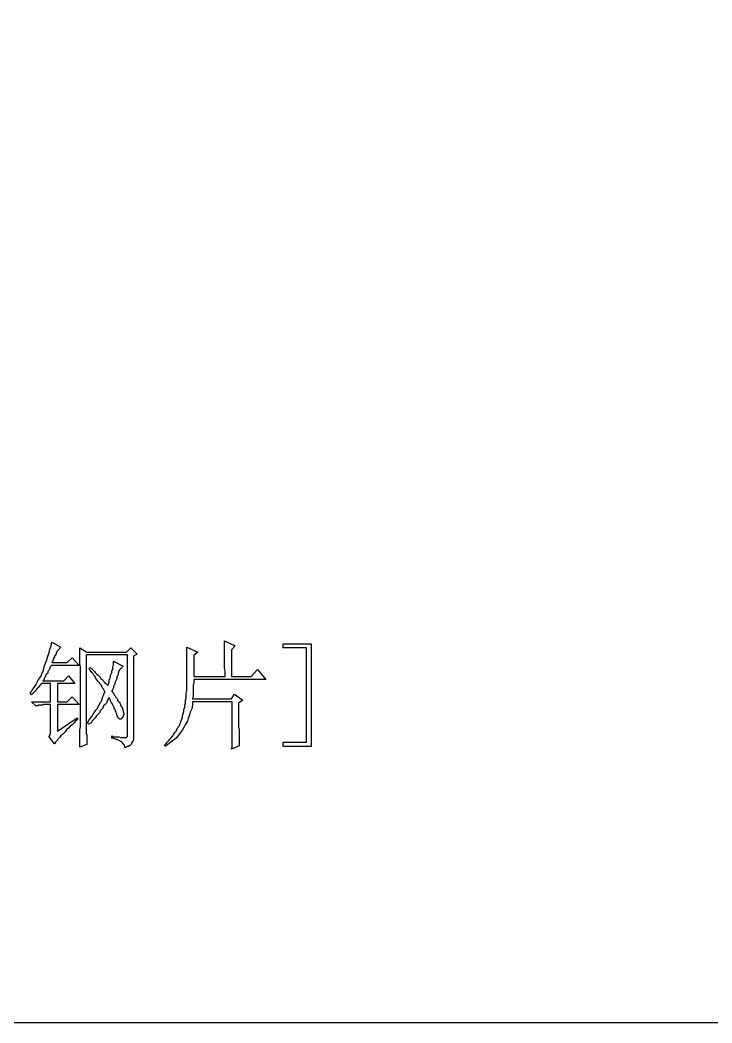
# Model space of a CAD drawing. Extents: x -190 to 190, y -140 to 140.
# Drawn here: x -116.34 to -91.2, y -140 to -103.57 of the extents above; entities that cross this region are included whole.
import ezdxf

# ---------------------------------------------------------------- set-up
doc = ezdxf.new("R2010")
doc.units = 0
doc.header["$MEASUREMENT"] = 0
doc.layers.get('0').update_dxf_attribs({"linetype": 'CONTINUOUS'})

msp = doc.modelspace()

# ---------------------------------------------------------------- linework, layer by layer
msp.add_lwpolyline([(-64.875, -140), (-189, -140), (-189, -140, -0.414214), (-190, -139), (-190, -139), (-190, -0.25)], format="xyb")
for points in [[(-114.978994, -129.398008), (-114.267998, -128.915), (-114.267998, -128.915), (-114.242998, -128.966006), (-114.242998, -128.966006), (-114.318994, -129.042002), (-114.318994, -129.042002), (-114.37, -129.093008), (-114.37, -129.093008), (-114.445996, -129.169004), (-114.445996, -129.169004), (-114.522002, -129.21999), (-114.522002, -129.21999), (-114.572998, -129.296006), (-114.572998, -129.296006), (-114.648994, -129.346992), (-114.648994, -129.346992), (-114.7, -129.423008), (-114.7, -129.423008), (-114.751006, -129.474004), (-114.751006, -129.474004), (-114.802002, -129.52501), (-114.802002, -129.52501), (-114.851992, -129.575996), (-114.851992, -129.575996), (-114.903008, -129.626006), (-114.903008, -129.626006), (-114.954004, -129.677002), (-114.954004, -129.677002), (-114.978994, -129.728008), (-114.978994, -129.728008), (-115.03, -129.778994), (-115.03, -129.778994), (-115.055996, -129.804004), (-115.055996, -129.804004), (-115.080996, -129.85501), (-115.080996, -129.85501), (-115.284004, -129.601006), (-115.284004, -129.601006), (-115.284004, -129.575996), (-115.284004, -129.575996), (-115.259004, -129.575996), (-115.259004, -129.575996), (-115.259004, -129.54999), (-115.259004, -129.54999), (-115.259004, -129.52501), (-115.259004, -129.52501), (-115.232998, -129.499004), (-115.232998, -129.499004), (-115.232998, -129.474004), (-115.232998, -129.474004), (-115.232998, -129.448994), (-115.232998, -129.448994), (-115.232998, -129.423008), (-115.232998, -129.423008), (-115.232998, -129.398008), (-115.232998, -129.398008), (-115.232998, -129.372002), (-115.232998, -129.372002), (-115.232998, -129.346992), (-115.232998, -129.346992), (-115.232998, -128.433008), (-115.232998, -128.433008), (-115.36, -128.433008), (-115.36, -128.433008), (-115.386006, -128.433008), (-115.386006, -128.433008), (-115.410996, -128.433008), (-115.410996, -128.433008), (-115.437002, -128.433008), (-115.437002, -128.433008), (-115.462002, -128.433008), (-115.462002, -128.433008), (-115.487002, -128.433008), (-115.487002, -128.433008), (-115.512998, -128.457998), (-115.512998, -128.457998), (-115.537998, -128.457998), (-115.537998, -128.457998), (-115.564004, -128.457998), (-115.564004, -128.457998), (-115.589004, -128.457998), (-115.589004, -128.457998), (-115.613994, -128.457998), (-115.613994, -128.457998), (-115.64, -128.457998), (-115.64, -128.457998), (-115.665, -128.457998), (-115.665, -128.457998), (-115.690996, -128.482998), (-115.690996, -128.482998), (-115.716006, -128.482998), (-115.716006, -128.482998), (-115.740996, -128.482998), (-115.740996, -128.482998), (-115.767002, -128.482998), (-115.767002, -128.482998), (-115.919004, -128.331006), (-115.919004, -128.331006), (-115.232998, -128.331006), (-115.232998, -128.331006), (-115.232998, -127.671006), (-115.232998, -127.671006), (-115.564004, -127.671006), (-115.564004, -127.671006), (-115.589004, -127.695996), (-115.589004, -127.695996), (-115.589004, -127.720996), (-115.589004, -127.720996), (-115.613994, -127.747002), (-115.613994, -127.747002), (-115.64, -127.772002), (-115.64, -127.772002), (-115.665, -127.798008), (-115.665, -127.798008), (-115.690996, -127.822998), (-115.690996, -127.822998), (-115.716006, -127.847998), (-115.716006, -127.847998), (-115.740996, -127.874004), (-115.740996, -127.874004), (-115.740996, -127.899004), (-115.740996, -127.899004), (-115.767002, -127.92499), (-115.767002, -127.92499), (-115.792002, -127.95), (-115.792002, -127.95), (-115.817998, -127.975), (-115.817998, -127.975), (-115.842998, -128.001006), (-115.842998, -128.001006), (-115.867998, -128.025996), (-115.867998, -128.025996), (-115.893994, -128.051992), (-115.893994, -128.051992), (-115.919004, -128.077002), (-115.919004, -128.077002), (-115.97, -128.025996), (-115.97, -128.025996), (-115.893994, -127.92499), (-115.893994, -127.92499), (-115.842998, -127.822998), (-115.842998, -127.822998), (-115.767002, -127.720996), (-115.767002, -127.720996), (-115.716006, -127.62), (-115.716006, -127.62), (-115.665, -127.517998), (-115.665, -127.517998), (-115.589004, -127.417002), (-115.589004, -127.417002), (-115.537998, -127.29), (-115.537998, -127.29), (-115.487002, -127.187998), (-115.487002, -127.187998), (-115.462002, -127.060996), (-115.462002, -127.060996), (-115.410996, -126.934004), (-115.410996, -126.934004), (-115.36, -126.807002), (-115.36, -126.807002), (-115.335, -126.68), (-115.335, -126.68), (-115.284004, -126.552998), (-115.284004, -126.552998), (-115.259004, -126.425996), (-115.259004, -126.425996), (-115.207998, -126.298994), (-115.207998, -126.298994), (-115.183008, -126.172002), (-115.183008, -126.172002), (-114.851992, -126.35), (-114.851992, -126.35), (-114.978994, -126.477002), (-114.978994, -126.477002), (-115.005, -126.502012), (-115.005, -126.502012), (-115.005, -126.527998), (-115.005, -126.527998), (-115.03, -126.552998), (-115.03, -126.552998), (-115.03, -126.578008), (-115.03, -126.578008), (-115.03, -126.604004), (-115.03, -126.604004), (-115.055996, -126.628994), (-115.055996, -126.628994), (-115.055996, -126.655), (-115.055996, -126.655), (-115.080996, -126.68), (-115.080996, -126.68), (-115.080996, -126.70501), (-115.080996, -126.70501), (-115.106006, -126.730996), (-115.106006, -126.730996), (-115.106006, -126.755996), (-115.106006, -126.755996), (-115.131992, -126.782002), (-115.131992, -126.782002), (-115.131992, -126.807002), (-115.131992, -126.807002), (-115.157002, -126.857998), (-115.157002, -126.857998), (-115.157002, -126.882998), (-115.157002, -126.882998), (-115.183008, -126.909004), (-115.183008, -126.909004), (-114.624004, -126.909004), (-114.624004, -126.909004), (-114.445996, -126.730996), (-114.445996, -126.730996), (-114.192002, -127.01), (-114.192002, -127.01), (-115.207998, -127.01), (-115.207998, -127.01), (-115.232998, -127.060996), (-115.232998, -127.060996), (-115.259004, -127.085996), (-115.259004, -127.085996), (-115.259004, -127.137002), (-115.259004, -127.137002), (-115.284004, -127.162988), (-115.284004, -127.162988), (-115.31, -127.212998), (-115.31, -127.212998), (-115.335, -127.239004), (-115.335, -127.239004), (-115.335, -127.29), (-115.335, -127.29), (-115.36, -127.315), (-115.36, -127.315), (-115.386006, -127.34), (-115.386006, -127.34), (-115.410996, -127.390996), (-115.410996, -127.390996), (-115.410996, -127.417002), (-115.410996, -127.417002), (-115.437002, -127.442002), (-115.437002, -127.442002), (-115.462002, -127.492998), (-115.462002, -127.492998), (-115.462002, -127.517998), (-115.462002, -127.517998), (-115.487002, -127.544004), (-115.487002, -127.544004), (-115.512998, -127.569004), (-115.512998, -127.569004), (-114.751006, -127.569004), (-114.751006, -127.569004), (-114.572998, -127.390996), (-114.572998, -127.390996), (-114.344004, -127.671006), (-114.344004, -127.671006), (-114.978994, -127.671006), (-114.978994, -127.671006), (-114.978994, -128.331006), (-114.978994, -128.331006), (-114.624004, -128.331006), (-114.624004, -128.331006), (-114.445996, -128.152998), (-114.445996, -128.152998), (-114.192002, -128.433008), (-114.192002, -128.433008), (-114.978994, -128.433008), (-114.978994, -128.433008), (-114.978994, -129.398008)], [(-114.167002, -129.981992), (-114.167002, -129.88), (-114.167002, -129.88), (-114.167002, -129.778994), (-114.167002, -129.778994), (-114.167002, -129.677002), (-114.167002, -129.677002), (-114.167002, -129.575996), (-114.167002, -129.575996), (-114.167002, -129.474004), (-114.167002, -129.474004), (-114.167002, -129.346992), (-114.167002, -129.346992), (-114.141006, -129.245), (-114.141006, -129.245), (-114.141006, -129.117998), (-114.141006, -129.117998), (-114.141006, -129.016992), (-114.141006, -129.016992), (-114.141006, -128.88999), (-114.141006, -128.88999), (-114.141006, -128.763008), (-114.141006, -128.763008), (-114.141006, -128.661006), (-114.141006, -128.661006), (-114.141006, -128.534004), (-114.141006, -128.534004), (-114.141006, -128.407002), (-114.141006, -128.407002), (-114.141006, -128.28), (-114.141006, -128.28), (-114.141006, -128.128008), (-114.141006, -128.128008), (-114.141006, -128.001006), (-114.141006, -128.001006), (-114.141006, -127.874004), (-114.141006, -127.874004), (-114.141006, -127.747002), (-114.141006, -127.747002), (-114.141006, -127.62), (-114.141006, -127.62), (-114.141006, -127.517998), (-114.141006, -127.517998), (-114.141006, -127.390996), (-114.141006, -127.390996), (-114.141006, -127.29), (-114.141006, -127.29), (-114.141006, -127.162988), (-114.141006, -127.162988), (-114.141006, -127.060996), (-114.141006, -127.060996), (-114.167002, -126.958994), (-114.167002, -126.958994), (-114.167002, -126.857998), (-114.167002, -126.857998), (-114.167002, -126.755996), (-114.167002, -126.755996), (-114.167002, -126.655), (-114.167002, -126.655), (-114.167002, -126.552998), (-114.167002, -126.552998), (-114.167002, -126.450996), (-114.167002, -126.450996), (-114.167002, -126.375), (-114.167002, -126.375), (-113.912998, -126.527998), (-113.912998, -126.527998), (-112.465, -126.527998), (-112.465, -126.527998), (-112.311992, -126.375), (-112.311992, -126.375), (-112.084004, -126.604004), (-112.084004, -126.604004), (-112.210996, -126.68), (-112.210996, -126.68), (-112.210996, -129.601006), (-112.210996, -129.601006), (-112.210996, -129.626006), (-112.210996, -129.626006), (-112.210996, -129.651992), (-112.210996, -129.651992), (-112.210996, -129.677002), (-112.210996, -129.677002), (-112.210996, -129.702998), (-112.210996, -129.702998), (-112.210996, -129.728008), (-112.210996, -129.728008), (-112.235996, -129.752998), (-112.235996, -129.752998), (-112.235996, -129.778994), (-112.235996, -129.778994), (-112.262002, -129.804004), (-112.262002, -129.804004), (-112.262002, -129.83), (-112.262002, -129.83), (-112.287002, -129.83), (-112.287002, -129.83), (-112.287002, -129.85501), (-112.287002, -129.85501), (-112.311992, -129.88), (-112.311992, -129.88), (-112.337998, -129.905996), (-112.337998, -129.905996), (-112.363008, -129.931006), (-112.363008, -129.931006), (-112.388994, -129.931006), (-112.388994, -129.931006), (-112.388994, -129.957002), (-112.388994, -129.957002), (-112.414004, -129.957002), (-112.414004, -129.957002), (-112.439004, -129.957002), (-112.439004, -129.957002), (-112.465, -129.981992), (-112.465, -129.981992), (-112.49, -129.981992), (-112.49, -129.981992), (-112.515996, -130.007002), (-112.515996, -130.007002), (-112.515996, -129.981992), (-112.515996, -129.981992), (-112.540996, -129.931006), (-112.540996, -129.931006), (-112.540996, -129.905996), (-112.540996, -129.905996), (-112.566006, -129.88), (-112.566006, -129.88), (-112.591992, -129.85501), (-112.591992, -129.85501), (-112.617002, -129.83), (-112.617002, -129.83), (-112.643008, -129.804004), (-112.643008, -129.804004), (-112.667998, -129.778994), (-112.667998, -129.778994), (-112.692998, -129.778994), (-112.692998, -129.778994), (-112.719004, -129.752998), (-112.719004, -129.752998), (-112.77, -129.728008), (-112.77, -129.728008), (-112.795, -129.702998), (-112.795, -129.702998), (-112.846006, -129.702998), (-112.846006, -129.702998), (-112.897002, -129.677002), (-112.897002, -129.677002), (-112.947002, -129.651992), (-112.947002, -129.651992), (-112.997998, -129.651992), (-112.997998, -129.651992), (-112.997998, -129.575996), (-112.997998, -129.575996), (-112.947002, -129.601006), (-112.947002, -129.601006), (-112.897002, -129.601006), (-112.897002, -129.601006), (-112.846006, -129.601006), (-112.846006, -129.601006), (-112.795, -129.601006), (-112.795, -129.601006), (-112.77, -129.601006), (-112.77, -129.601006), (-112.744004, -129.601006), (-112.744004, -129.601006), (-112.692998, -129.626006), (-112.692998, -129.626006), (-112.667998, -129.626006), (-112.667998, -129.626006), (-112.643008, -129.626006), (-112.643008, -129.626006), (-112.617002, -129.626006), (-112.617002, -129.626006), (-112.591992, -129.626006), (-112.591992, -129.626006), (-112.566006, -129.626006), (-112.566006, -129.626006), (-112.540996, -129.626006), (-112.540996, -129.626006), (-112.515996, -129.626006), (-112.515996, -129.626006), (-112.49, -129.626006), (-112.49, -129.626006), (-112.465, -129.626006), (-112.465, -129.626006), (-112.465, -129.601006), (-112.465, -129.601006), (-112.439004, -129.601006), (-112.439004, -129.601006), (-112.439004, -129.575996), (-112.439004, -129.575996), (-112.439004, -129.54999), (-112.439004, -129.54999), (-112.439004, -129.52501), (-112.439004, -129.52501), (-112.439004, -126.628994), (-112.439004, -126.628994), (-113.937998, -126.628994), (-113.937998, -126.628994), (-113.937998, -129.322012), (-113.937998, -129.322012), (-113.937998, -129.346992), (-113.937998, -129.346992), (-113.937998, -129.372002), (-113.937998, -129.372002), (-113.937998, -129.398008), (-113.937998, -129.398008), (-113.937998, -129.423008), (-113.937998, -129.423008), (-113.937998, -129.474004), (-113.937998, -129.474004), (-113.937998, -129.499004), (-113.937998, -129.499004), (-113.912998, -129.52501), (-113.912998, -129.52501), (-113.912998, -129.575996), (-113.912998, -129.575996), (-113.912998, -129.601006), (-113.912998, -129.601006), (-113.912998, -129.651992), (-113.912998, -129.651992), (-113.912998, -129.677002), (-113.912998, -129.677002), (-113.912998, -129.728008), (-113.912998, -129.728008), (-113.912998, -129.778994), (-113.912998, -129.778994), (-113.912998, -129.83), (-113.912998, -129.83), (-113.912998, -129.88), (-113.912998, -129.88), (-114.167002, -129.981992)], [(-110.026006, -127.517998), (-110.026006, -127.569004), (-110.026006, -127.569004), (-110.026006, -127.62), (-110.026006, -127.62), (-110.026006, -127.671006), (-110.026006, -127.671006), (-110.051992, -127.720996), (-110.051992, -127.720996), (-110.051992, -127.772002), (-110.051992, -127.772002), (-110.051992, -127.798008), (-110.051992, -127.798008), (-110.051992, -127.847998), (-110.051992, -127.847998), (-110.051992, -127.899004), (-110.051992, -127.899004), (-110.051992, -127.95), (-110.051992, -127.95), (-110.051992, -127.975), (-110.051992, -127.975), (-110.051992, -128.025996), (-110.051992, -128.025996), (-110.051992, -128.077002), (-110.051992, -128.077002), (-110.051992, -128.128008), (-110.051992, -128.128008), (-110.051992, -128.152998), (-110.051992, -128.152998), (-110.077002, -128.204004), (-110.077002, -128.204004), (-110.077002, -128.229004), (-110.077002, -128.229004), (-108.655, -128.229004), (-108.655, -128.229004), (-108.552998, -128.051992), (-108.552998, -128.051992), (-108.247998, -128.28), (-108.247998, -128.28), (-108.400996, -128.382002), (-108.400996, -128.382002), (-108.400996, -128.534004), (-108.400996, -128.534004), (-108.400996, -128.661006), (-108.400996, -128.661006), (-108.400996, -128.787998), (-108.400996, -128.787998), (-108.400996, -128.915), (-108.400996, -128.915), (-108.400996, -129.016992), (-108.400996, -129.016992), (-108.400996, -129.143994), (-108.400996, -129.143994), (-108.400996, -129.245), (-108.400996, -129.245), (-108.375, -129.346992), (-108.375, -129.346992), (-108.375, -129.423008), (-108.375, -129.423008), (-108.375, -129.52501), (-108.375, -129.52501), (-108.375, -129.601006), (-108.375, -129.601006), (-108.375, -129.677002), (-108.375, -129.677002), (-108.375, -129.752998), (-108.375, -129.752998), (-108.375, -129.83), (-108.375, -129.83), (-108.375, -129.88), (-108.375, -129.88), (-108.375, -129.931006), (-108.375, -129.931006), (-108.655, -130.058008), (-108.655, -130.058008), (-108.629004, -129.981992), (-108.629004, -129.981992), (-108.629004, -129.905996), (-108.629004, -129.905996), (-108.629004, -129.83), (-108.629004, -129.83), (-108.629004, -129.752998), (-108.629004, -129.752998), (-108.629004, -129.677002), (-108.629004, -129.677002), (-108.629004, -129.575996), (-108.629004, -129.575996), (-108.629004, -129.474004), (-108.629004, -129.474004), (-108.629004, -129.372002), (-108.629004, -129.372002), (-108.629004, -129.270996), (-108.629004, -129.270996), (-108.629004, -129.143994), (-108.629004, -129.143994), (-108.629004, -129.016992), (-108.629004, -129.016992), (-108.629004, -128.88999), (-108.629004, -128.88999), (-108.629004, -128.763008), (-108.629004, -128.763008), (-108.629004, -128.636006), (-108.629004, -128.636006), (-108.629004, -128.482998), (-108.629004, -128.482998), (-108.629004, -128.331006), (-108.629004, -128.331006), (-110.077002, -128.331006), (-110.077002, -128.331006), (-110.077002, -128.457998), (-110.077002, -128.457998), (-110.103008, -128.585), (-110.103008, -128.585), (-110.152998, -128.712002), (-110.152998, -128.712002), (-110.179004, -128.813994), (-110.179004, -128.813994), (-110.23, -128.940996), (-110.23, -128.940996), (-110.255, -129.042002), (-110.255, -129.042002), (-110.330996, -129.143994), (-110.330996, -129.143994), (-110.382002, -129.270996), (-110.382002, -129.270996), (-110.432998, -129.346992), (-110.432998, -129.346992), (-110.509004, -129.448994), (-110.509004, -129.448994), (-110.585, -129.54999), (-110.585, -129.54999), (-110.660996, -129.651992), (-110.660996, -129.651992), (-110.762998, -129.728008), (-110.762998, -129.728008), (-110.865, -129.804004), (-110.865, -129.804004), (-110.965996, -129.88), (-110.965996, -129.88), (-111.067998, -129.957002), (-111.067998, -129.957002), (-111.092998, -129.905996), (-111.092998, -129.905996), (-111.042002, -129.85501), (-111.042002, -129.85501), (-110.992002, -129.804004), (-110.992002, -129.804004), (-110.940996, -129.752998), (-110.940996, -129.752998), (-110.89, -129.677002), (-110.89, -129.677002), (-110.839004, -129.626006), (-110.839004, -129.626006), (-110.787998, -129.575996), (-110.787998, -129.575996), (-110.762998, -129.52501), (-110.762998, -129.52501), (-110.712002, -129.448994), (-110.712002, -129.448994), (-110.660996, -129.398008), (-110.660996, -129.398008), (-110.636006, -129.322012), (-110.636006, -129.322012), (-110.610996, -129.270996), (-110.610996, -129.270996), (-110.56, -129.21999), (-110.56, -129.21999), (-110.533994, -129.143994), (-110.533994, -129.143994), (-110.509004, -129.093008), (-110.509004, -129.093008), (-110.483994, -129.016992), (-110.483994, -129.016992), (-110.457998, -128.966006), (-110.457998, -128.966006), (-110.432998, -128.88999), (-110.432998, -128.88999), (-110.432998, -128.839004), (-110.432998, -128.839004), (-110.407002, -128.763008), (-110.407002, -128.763008), (-110.382002, -128.686992), (-110.382002, -128.686992), (-110.382002, -128.61), (-110.382002, -128.61), (-110.357002, -128.534004), (-110.357002, -128.534004), (-110.357002, -128.457998), (-110.357002, -128.457998), (-110.330996, -128.382002), (-110.330996, -128.382002), (-110.330996, -128.28), (-110.330996, -128.28), (-110.306006, -128.204004), (-110.306006, -128.204004), (-110.306006, -128.102002), (-110.306006, -128.102002), (-110.306006, -128.025996), (-110.306006, -128.025996), (-110.28, -127.92499), (-110.28, -127.92499), (-110.28, -127.822998), (-110.28, -127.822998), (-110.28, -127.720996), (-110.28, -127.720996), (-110.28, -127.62), (-110.28, -127.62), (-110.28, -127.517998), (-110.28, -127.517998), (-110.28, -127.417002), (-110.28, -127.417002), (-110.28, -127.315), (-110.28, -127.315), (-110.28, -127.239004), (-110.28, -127.239004), (-110.28, -127.137002), (-110.28, -127.137002), (-110.28, -127.060996), (-110.28, -127.060996), (-110.28, -126.958994), (-110.28, -126.958994), (-110.28, -126.882998), (-110.28, -126.882998), (-110.28, -126.807002), (-110.28, -126.807002), (-110.28, -126.730996), (-110.28, -126.730996), (-110.28, -126.655), (-110.28, -126.655), (-110.28, -126.578008), (-110.28, -126.578008), (-110.28, -126.527998), (-110.28, -126.527998), (-110.28, -126.450996), (-110.28, -126.450996), (-110.28, -126.401006), (-110.28, -126.401006), (-110.28, -126.35), (-110.28, -126.35), (-109.874004, -126.527998), (-109.874004, -126.527998), (-110.026006, -126.655), (-110.026006, -126.655), (-110.026006, -127.417002), (-110.026006, -127.417002), (-108.882998, -127.417002), (-108.882998, -127.417002), (-108.882998, -127.315), (-108.882998, -127.315), (-108.882998, -127.212998), (-108.882998, -127.212998), (-108.909004, -127.112002), (-108.909004, -127.112002), (-108.909004, -127.01), (-108.909004, -127.01), (-108.909004, -126.909004), (-108.909004, -126.909004), (-108.909004, -126.831992), (-108.909004, -126.831992), (-108.909004, -126.755996), (-108.909004, -126.755996), (-108.909004, -126.655), (-108.909004, -126.655), (-108.909004, -126.578008), (-108.909004, -126.578008), (-108.909004, -126.502012), (-108.909004, -126.502012), (-108.909004, -126.425996), (-108.909004, -126.425996), (-108.909004, -126.375), (-108.909004, -126.375), (-108.909004, -126.298994), (-108.909004, -126.298994), (-108.909004, -126.247998), (-108.909004, -126.247998), (-108.909004, -126.172002), (-108.909004, -126.172002), (-108.909004, -126.120996), (-108.909004, -126.120996), (-108.528008, -126.298994), (-108.528008, -126.298994), (-108.655, -126.450996), (-108.655, -126.450996), (-108.655, -127.417002), (-108.655, -127.417002), (-107.943994, -127.417002), (-107.943994, -127.417002), (-107.715, -127.162988), (-107.715, -127.162988), (-107.41, -127.517998), (-107.41, -127.517998), (-110.026006, -127.517998)], [(-105.759004, -129.957002), (-106.775, -129.957002), (-106.775, -129.957002), (-106.775, -129.804004), (-106.775, -129.804004), (-105.936992, -129.804004), (-105.936992, -129.804004), (-105.936992, -126.375), (-105.936992, -126.375), (-106.775, -126.375), (-106.775, -126.375), (-106.775, -126.222998), (-106.775, -126.222998), (-105.759004, -126.222998), (-105.759004, -126.222998), (-105.759004, -129.957002)], [(-113.785996, -127.085996), (-113.76, -127.112002), (-113.76, -127.112002), (-113.709004, -127.162988), (-113.709004, -127.162988), (-113.683994, -127.187998), (-113.683994, -127.187998), (-113.632998, -127.239004), (-113.632998, -127.239004), (-113.607998, -127.263994), (-113.607998, -127.263994), (-113.557002, -127.315), (-113.557002, -127.315), (-113.505996, -127.366006), (-113.505996, -127.366006), (-113.480996, -127.390996), (-113.480996, -127.390996), (-113.43, -127.442002), (-113.43, -127.442002), (-113.405, -127.492998), (-113.405, -127.492998), (-113.353994, -127.517998), (-113.353994, -127.517998), (-113.302998, -127.569004), (-113.302998, -127.569004), (-113.277998, -127.62), (-113.277998, -127.62), (-113.227002, -127.671006), (-113.227002, -127.671006), (-113.200996, -127.695996), (-113.200996, -127.695996), (-113.150996, -127.747002), (-113.150996, -127.747002), (-113.125, -127.695996), (-113.125, -127.695996), (-113.1, -127.62), (-113.1, -127.62), (-113.1, -127.544004), (-113.1, -127.544004), (-113.073994, -127.492998), (-113.073994, -127.492998), (-113.049004, -127.442002), (-113.049004, -127.442002), (-113.049004, -127.366006), (-113.049004, -127.366006), (-113.023994, -127.315), (-113.023994, -127.315), (-112.997998, -127.263994), (-112.997998, -127.263994), (-112.997998, -127.212998), (-112.997998, -127.212998), (-112.972998, -127.162988), (-112.972998, -127.162988), (-112.972998, -127.112002), (-112.972998, -127.112002), (-112.972998, -127.060996), (-112.972998, -127.060996), (-112.947002, -127.01), (-112.947002, -127.01), (-112.947002, -126.958994), (-112.947002, -126.958994), (-112.947002, -126.909004), (-112.947002, -126.909004), (-112.947002, -126.857998), (-112.947002, -126.857998), (-112.591992, -127.036006), (-112.591992, -127.036006), (-112.719004, -127.162988), (-112.719004, -127.162988), (-112.744004, -127.212998), (-112.744004, -127.212998), (-112.77, -127.29), (-112.77, -127.29), (-112.77, -127.34), (-112.77, -127.34), (-112.795, -127.390996), (-112.795, -127.390996), (-112.82, -127.442002), (-112.82, -127.442002), (-112.82, -127.492998), (-112.82, -127.492998), (-112.846006, -127.544004), (-112.846006, -127.544004), (-112.870996, -127.593994), (-112.870996, -127.593994), (-112.897002, -127.645), (-112.897002, -127.645), (-112.897002, -127.695996), (-112.897002, -127.695996), (-112.922002, -127.747002), (-112.922002, -127.747002), (-112.947002, -127.772002), (-112.947002, -127.772002), (-112.947002, -127.822998), (-112.947002, -127.822998), (-112.972998, -127.874004), (-112.972998, -127.874004), (-112.997998, -127.92499), (-112.997998, -127.92499), (-112.997998, -127.95), (-112.997998, -127.95), (-112.972998, -128.001006), (-112.972998, -128.001006), (-112.947002, -128.025996), (-112.947002, -128.025996), (-112.922002, -128.077002), (-112.922002, -128.077002), (-112.897002, -128.102002), (-112.897002, -128.102002), (-112.870996, -128.152998), (-112.870996, -128.152998), (-112.846006, -128.178994), (-112.846006, -128.178994), (-112.82, -128.204004), (-112.82, -128.204004), (-112.795, -128.25499), (-112.795, -128.25499), (-112.795, -128.28), (-112.795, -128.28), (-112.77, -128.306006), (-112.77, -128.306006), (-112.744004, -128.331006), (-112.744004, -128.331006), (-112.719004, -128.355996), (-112.719004, -128.355996), (-112.719004, -128.382002), (-112.719004, -128.382002), (-112.692998, -128.433008), (-112.692998, -128.433008), (-112.692998, -128.457998), (-112.692998, -128.457998), (-112.667998, -128.482998), (-112.667998, -128.482998), (-112.667998, -128.509004), (-112.667998, -128.509004), (-112.643008, -128.534004), (-112.643008, -128.534004), (-112.617002, -128.56001), (-112.617002, -128.56001), (-112.617002, -128.585), (-112.617002, -128.585), (-112.617002, -128.61), (-112.617002, -128.61), (-112.591992, -128.636006), (-112.591992, -128.636006), (-112.591992, -128.661006), (-112.591992, -128.661006), (-112.591992, -128.686992), (-112.591992, -128.686992), (-112.591992, -128.712002), (-112.591992, -128.712002), (-112.566006, -128.737002), (-112.566006, -128.737002), (-112.566006, -128.763008), (-112.566006, -128.763008), (-112.566006, -128.787998), (-112.566006, -128.787998), (-112.591992, -128.813994), (-112.591992, -128.813994), (-112.591992, -128.839004), (-112.591992, -128.839004), (-112.591992, -128.864004), (-112.591992, -128.864004), (-112.617002, -128.88999), (-112.617002, -128.88999), (-112.617002, -128.915), (-112.617002, -128.915), (-112.643008, -128.915), (-112.643008, -128.915), (-112.643008, -128.940996), (-112.643008, -128.940996), (-112.667998, -128.940996), (-112.667998, -128.940996), (-112.667998, -128.966006), (-112.667998, -128.966006), (-112.692998, -128.966006), (-112.692998, -128.966006), (-112.719004, -128.966006), (-112.719004, -128.966006), (-112.744004, -128.940996), (-112.744004, -128.940996), (-112.77, -128.915), (-112.77, -128.915), (-112.77, -128.88999), (-112.77, -128.88999), (-112.795, -128.88999), (-112.795, -128.88999), (-112.795, -128.864004), (-112.795, -128.864004), (-112.795, -128.839004), (-112.795, -128.839004), (-112.82, -128.813994), (-112.82, -128.813994), (-112.82, -128.787998), (-112.82, -128.787998), (-112.846006, -128.737002), (-112.846006, -128.737002), (-112.846006, -128.712002), (-112.846006, -128.712002), (-112.870996, -128.686992), (-112.870996, -128.686992), (-112.870996, -128.636006), (-112.870996, -128.636006), (-112.897002, -128.61), (-112.897002, -128.61), (-112.922002, -128.585), (-112.922002, -128.585), (-112.922002, -128.534004), (-112.922002, -128.534004), (-112.947002, -128.509004), (-112.947002, -128.509004), (-112.972998, -128.457998), (-112.972998, -128.457998), (-112.972998, -128.433008), (-112.972998, -128.433008), (-112.997998, -128.382002), (-112.997998, -128.382002), (-113.023994, -128.355996), (-113.023994, -128.355996), (-113.049004, -128.306006), (-113.049004, -128.306006), (-113.049004, -128.28), (-113.049004, -128.28), (-113.073994, -128.229004), (-113.073994, -128.229004), (-113.1, -128.178994), (-113.1, -128.178994), (-113.150996, -128.25499), (-113.150996, -128.25499), (-113.176006, -128.306006), (-113.176006, -128.306006), (-113.200996, -128.382002), (-113.200996, -128.382002), (-113.252002, -128.433008), (-113.252002, -128.433008), (-113.302998, -128.482998), (-113.302998, -128.482998), (-113.327998, -128.56001), (-113.327998, -128.56001), (-113.379004, -128.61), (-113.379004, -128.61), (-113.43, -128.661006), (-113.43, -128.661006), (-113.455, -128.737002), (-113.455, -128.737002), (-113.505996, -128.787998), (-113.505996, -128.787998), (-113.557002, -128.839004), (-113.557002, -128.839004), (-113.607998, -128.915), (-113.607998, -128.915), (-113.659004, -128.966006), (-113.659004, -128.966006), (-113.709004, -129.016992), (-113.709004, -129.016992), (-113.76, -129.093008), (-113.76, -129.093008), (-113.835996, -129.143994), (-113.835996, -129.143994), (-113.887002, -129.093008), (-113.887002, -129.093008), (-113.835996, -129.016992), (-113.835996, -129.016992), (-113.785996, -128.940996), (-113.785996, -128.940996), (-113.735, -128.864004), (-113.735, -128.864004), (-113.683994, -128.787998), (-113.683994, -128.787998), (-113.632998, -128.712002), (-113.632998, -128.712002), (-113.582002, -128.636006), (-113.582002, -128.636006), (-113.532002, -128.585), (-113.532002, -128.585), (-113.505996, -128.509004), (-113.505996, -128.509004), (-113.455, -128.433008), (-113.455, -128.433008), (-113.43, -128.355996), (-113.43, -128.355996), (-113.379004, -128.306006), (-113.379004, -128.306006), (-113.353994, -128.229004), (-113.353994, -128.229004), (-113.327998, -128.152998), (-113.327998, -128.152998), (-113.302998, -128.102002), (-113.302998, -128.102002), (-113.277998, -128.025996), (-113.277998, -128.025996), (-113.252002, -127.975), (-113.252002, -127.975), (-113.277998, -127.92499), (-113.277998, -127.92499), (-113.302998, -127.874004), (-113.302998, -127.874004), (-113.327998, -127.847998), (-113.327998, -127.847998), (-113.353994, -127.798008), (-113.353994, -127.798008), (-113.379004, -127.747002), (-113.379004, -127.747002), (-113.43, -127.695996), (-113.43, -127.695996), (-113.455, -127.645), (-113.455, -127.645), (-113.505996, -127.593994), (-113.505996, -127.593994), (-113.532002, -127.544004), (-113.532002, -127.544004), (-113.582002, -127.492998), (-113.582002, -127.492998), (-113.607998, -127.417002), (-113.607998, -127.417002), (-113.659004, -127.366006), (-113.659004, -127.366006), (-113.683994, -127.315), (-113.683994, -127.315), (-113.735, -127.263994), (-113.735, -127.263994), (-113.785996, -127.187998), (-113.785996, -127.187998), (-113.835996, -127.137002), (-113.835996, -127.137002), (-113.785996, -127.085996)]]:
    msp.add_lwpolyline(points)

doc.saveas('drawing.dxf')
